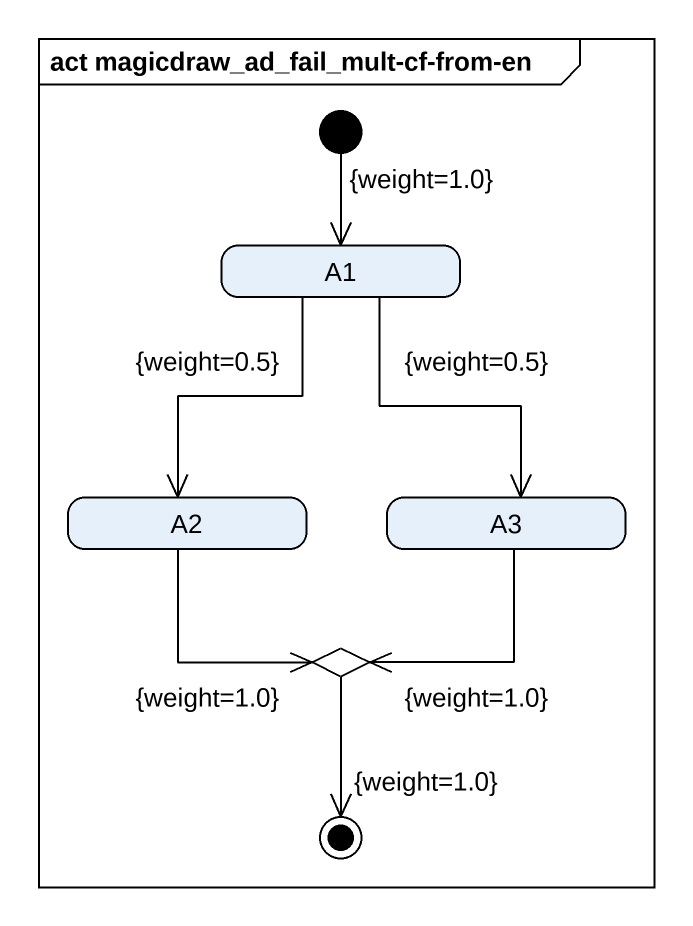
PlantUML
@startuml
mainframe act magicdraw_ad_fail_mult-cf-from-en
hide empty description
state A1
state A2
state A3
state choice1 <<choice>>
[*] --> A1 : {weight=1.0}
A1 --> A2 : {weight=0.5}
A1 --> A3 : {weight=0.5}
A2 --> choice1 : {weight=1.0}
A3 --> choice1 : {weight=1.0}
choice1 --> [*] : {weight=1.0}
@enduml
